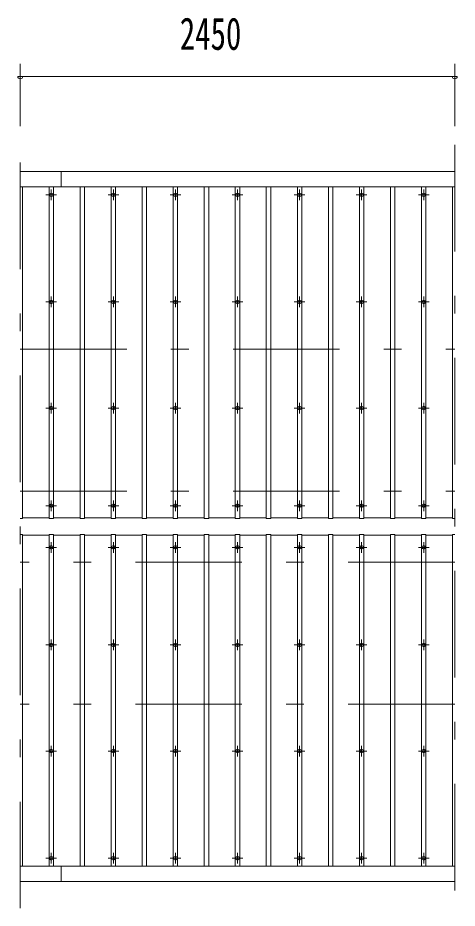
# Model space of a CAD drawing. Units: millimetres, scale not verified. Extents: x -32469 to 32469, y -14700 to 14700.
# Drawn here: x -19512 to -17034, y 8173 to 13188 of the extents above; entities that cross this region are included whole.
import ezdxf
from ezdxf.enums import TextEntityAlignment as Align

# ---------------------------------------------------------------- set-up
doc = ezdxf.new("R2010")
doc.units = ezdxf.units.MM
doc.header["$LTSCALE"] = 50
doc.linetypes.add('USER3', pattern=[24, 12, -5, 2, -5])
for name, color, linetype, lineweight in [('0-2_1-0BOLD', 7, 'Continuous', 18), ('0-3_1-2CENTER', 3, 'USER3', 18), ('0-4_1-4THIN', 4, 'Continuous', 18), ('0-5_1-5DIM', 3, 'Continuous', 18)]:
    doc.layers.add(name, color=color, linetype=linetype, lineweight=lineweight)
doc.styles.add('ＭＳ ゴシック', font='')
doc.styles.get('ＭＳ ゴシック').set_extended_font_data('MS Gothic')

msp = doc.modelspace()

# ---------------------------------------------------------------- linework, layer by layer
at = {"layer": '0-2_1-0BOLD'}
for p, q in [((-19497.96, 12322.54), (-17047.96, 12322.54)), ((-19267.96, 12236.05), (-19267.96, 12322.54)), ((-17047.96, 12236.05), (-19497.96, 12236.05)), ((-17047.96, 8409.03), (-19497.96, 8409.03)), ((-19267.96, 8409.03), (-19267.96, 8322.54)), ((-17047.96, 8322.54), (-19497.96, 8322.54))]:
    msp.add_line(p, q, dxfattribs=at)
for centre in [(-19322.96, 12191.11), (-18972.96, 12191.11), (-18622.96, 12191.11), (-18272.96, 12191.11), (-17922.96, 12191.11), (-17572.96, 12191.11), (-17222.96, 12191.11), (-19322.96, 11587.41), (-18972.96, 11587.41), (-18622.96, 11587.41), (-18272.96, 11587.41), (-17922.96, 11587.41), (-17572.96, 11587.41), (-17222.96, 11587.41), (-19322.96, 10989.62), (-18972.96, 10989.62), (-18622.96, 10989.62), (-18272.96, 10989.62), (-17922.96, 10989.62), (-17572.96, 10989.62), (-17222.96, 10989.62), (-19322.96, 10439.93), (-18972.96, 10439.93), (-18622.96, 10439.93), (-18272.96, 10439.93), (-17922.96, 10439.93), (-17572.96, 10439.93), (-17222.96, 10439.93), (-19322.96, 10205.15), (-18972.96, 10205.15), (-18622.96, 10205.15), (-18272.96, 10205.15), (-17922.96, 10205.15), (-17572.96, 10205.15), (-17222.96, 10205.15), (-19322.96, 9655.46), (-18972.96, 9655.46), (-18622.96, 9655.46), (-18272.96, 9655.46), (-17922.96, 9655.46), (-17572.96, 9655.46), (-17222.96, 9655.46), (-19322.96, 9057.68), (-18972.96, 9057.68), (-18622.96, 9057.68), (-18272.96, 9057.68), (-17922.96, 9057.68), (-17572.96, 9057.68), (-17222.96, 9057.68), (-19322.96, 8453.97), (-18972.96, 8453.97), (-18622.96, 8453.97), (-18272.96, 8453.97), (-17922.96, 8453.97), (-17572.96, 8453.97), (-17222.96, 8453.97)]:
    msp.add_circle(centre, 10, dxfattribs=at)
at = {"layer": '0-3_1-2CENTER'}
for p, q in [((-19497.96, 8172.54), (-19497.96, 12472.55)), ((-17047.96, 12472.55), (-17047.96, 8172.54)), ((-19352.96, 12191.11), (-19292.96, 12191.11)), ((-19322.96, 12161.11), (-19322.96, 12221.12)), ((-18942.96, 12191.11), (-19002.96, 12191.11)), ((-18972.96, 12161.11), (-18972.96, 12221.12)), ((-18652.96, 12191.11), (-18592.96, 12191.11)), ((-18622.96, 12221.12), (-18622.96, 12161.11)), ((-18242.96, 12191.11), (-18302.96, 12191.11)), ((-18272.96, 12161.11), (-18272.96, 12221.12)), ((-17952.96, 12191.11), (-17892.96, 12191.11)), ((-17922.96, 12221.12), (-17922.96, 12161.11)), ((-17542.96, 12191.11), (-17602.96, 12191.11)), ((-17572.96, 12161.11), (-17572.96, 12221.12)), ((-17252.96, 12191.11), (-17192.96, 12191.11)), ((-17222.96, 12221.12), (-17222.96, 12161.11)), ((-19292.96, 11587.41), (-19352.96, 11587.41)), ((-19322.96, 11557.41), (-19322.96, 11617.41)), ((-19002.96, 11587.41), (-18942.96, 11587.41)), ((-18972.96, 11617.41), (-18972.96, 11557.41)), ((-18592.96, 11587.41), (-18652.96, 11587.41)), ((-18622.96, 11557.41), (-18622.96, 11617.41)), ((-18302.96, 11587.41), (-18242.96, 11587.41)), ((-18272.96, 11617.41), (-18272.96, 11557.41)), ((-17892.96, 11587.41), (-17952.96, 11587.41)), ((-17922.96, 11557.41), (-17922.96, 11617.41)), ((-17602.96, 11587.41), (-17542.96, 11587.41)), ((-17572.96, 11617.41), (-17572.96, 11557.41)), ((-17192.96, 11587.41), (-17252.96, 11587.41)), ((-17222.96, 11557.41), (-17222.96, 11617.41)), ((-19497.96, 11322.54), (-17047.96, 11322.54)), ((-19292.96, 10989.62), (-19352.96, 10989.62)), ((-19322.96, 10959.62), (-19322.96, 11019.63)), ((-19002.96, 10989.62), (-18942.96, 10989.62)), ((-18972.96, 11019.63), (-18972.96, 10959.62)), ((-18592.96, 10989.62), (-18652.96, 10989.62)), ((-18622.96, 10959.62), (-18622.96, 11019.63)), ((-18302.96, 10989.62), (-18242.96, 10989.62)), ((-18272.96, 11019.63), (-18272.96, 10959.62)), ((-17892.96, 10989.62), (-17952.96, 10989.62)), ((-17922.96, 10959.62), (-17922.96, 11019.63)), ((-17602.96, 10989.62), (-17542.96, 10989.62)), ((-17572.96, 11019.63), (-17572.96, 10959.62)), ((-17192.96, 10989.62), (-17252.96, 10989.62)), ((-17222.96, 10959.62), (-17222.96, 11019.63)), ((-19497.96, 10522.54), (-17047.96, 10522.54)), ((-19292.96, 10439.93), (-19352.96, 10439.93)), ((-19322.96, 10409.93), (-19322.96, 10469.93)), ((-19002.96, 10439.93), (-18942.96, 10439.93)), ((-18972.96, 10409.93), (-18972.96, 10469.93)), ((-18652.96, 10439.93), (-18592.96, 10439.93)), ((-18622.96, 10409.93), (-18622.96, 10469.93)), ((-18302.96, 10439.93), (-18242.96, 10439.93)), ((-18272.96, 10409.93), (-18272.96, 10469.93)), ((-17952.96, 10439.93), (-17892.96, 10439.93)), ((-17922.96, 10409.93), (-17922.96, 10469.93)), ((-17602.96, 10439.93), (-17542.96, 10439.93)), ((-17572.96, 10409.93), (-17572.96, 10469.93)), ((-17252.96, 10439.93), (-17192.96, 10439.93)), ((-17222.96, 10409.93), (-17222.96, 10469.93)), ((-19322.96, 10175.15), (-19322.96, 10235.15)), ((-18972.96, 10235.15), (-18972.96, 10175.15)), ((-18622.96, 10235.15), (-18622.96, 10175.15)), ((-18272.96, 10235.15), (-18272.96, 10175.15)), ((-17922.96, 10235.15), (-17922.96, 10175.15)), ((-17572.96, 10235.15), (-17572.96, 10175.15)), ((-17222.96, 10235.15), (-17222.96, 10175.15)), ((-19292.96, 10205.15), (-19352.96, 10205.15)), ((-19002.96, 10205.15), (-18942.96, 10205.15)), ((-18652.96, 10205.15), (-18592.96, 10205.15)), ((-18302.96, 10205.15), (-18242.96, 10205.15)), ((-17952.96, 10205.15), (-17892.96, 10205.15)), ((-17602.96, 10205.15), (-17542.96, 10205.15)), ((-17252.96, 10205.15), (-17192.96, 10205.15)), ((-17047.96, 10122.54), (-19497.96, 10122.54)), ((-19322.96, 9625.46), (-19322.96, 9685.46)), ((-18972.96, 9685.46), (-18972.96, 9625.46)), ((-18622.96, 9625.46), (-18622.96, 9685.46)), ((-18272.96, 9685.46), (-18272.96, 9625.46)), ((-17922.96, 9625.46), (-17922.96, 9685.46)), ((-17572.96, 9685.46), (-17572.96, 9625.46)), ((-17222.96, 9625.46), (-17222.96, 9685.46)), ((-19292.96, 9655.46), (-19352.96, 9655.46)), ((-19002.96, 9655.46), (-18942.96, 9655.46)), ((-18652.96, 9655.46), (-18592.96, 9655.46)), ((-18302.96, 9655.46), (-18242.96, 9655.46)), ((-17952.96, 9655.46), (-17892.96, 9655.46)), ((-17602.96, 9655.46), (-17542.96, 9655.46)), ((-17252.96, 9655.46), (-17192.96, 9655.46)), ((-17047.96, 9322.54), (-19497.96, 9322.54)), ((-19322.96, 9027.67), (-19322.96, 9087.67)), ((-18972.96, 9087.67), (-18972.96, 9027.67)), ((-18622.96, 9027.67), (-18622.96, 9087.67)), ((-18272.96, 9087.67), (-18272.96, 9027.67)), ((-17922.96, 9027.67), (-17922.96, 9087.67)), ((-17572.96, 9087.67), (-17572.96, 9027.67)), ((-17222.96, 9027.67), (-17222.96, 9087.67)), ((-19292.96, 9057.68), (-19352.96, 9057.68)), ((-19002.96, 9057.68), (-18942.96, 9057.68)), ((-18652.96, 9057.68), (-18592.96, 9057.68)), ((-18302.96, 9057.68), (-18242.96, 9057.68)), ((-17952.96, 9057.68), (-17892.96, 9057.68)), ((-17602.96, 9057.68), (-17542.96, 9057.68)), ((-17252.96, 9057.68), (-17192.96, 9057.68)), ((-19322.96, 8483.97), (-19322.96, 8423.96)), ((-18972.96, 8423.96), (-18972.96, 8483.97)), ((-18622.96, 8483.97), (-18622.96, 8423.96)), ((-18272.96, 8423.96), (-18272.96, 8483.97)), ((-17922.96, 8483.97), (-17922.96, 8423.96)), ((-17572.96, 8423.96), (-17572.96, 8483.97)), ((-17222.96, 8483.97), (-17222.96, 8423.96)), ((-19292.96, 8453.97), (-19352.96, 8453.97)), ((-19002.96, 8453.97), (-18942.96, 8453.97)), ((-18592.96, 8453.97), (-18652.96, 8453.97)), ((-18302.96, 8453.97), (-18242.96, 8453.97)), ((-17892.96, 8453.97), (-17952.96, 8453.97)), ((-17602.96, 8453.97), (-17542.96, 8453.97)), ((-17192.96, 8453.97), (-17252.96, 8453.97))]:
    msp.add_line(p, q, dxfattribs=at)
at = {"layer": '0-4_1-4THIN'}
for p, q in [((-19335.46, 10367.39), (-19335.46, 12236.05)), ((-19160.46, 10367.39), (-19160.46, 12236.05)), ((-18985.46, 10367.39), (-18985.46, 12236.05)), ((-18810.46, 10367.39), (-18810.46, 12236.05)), ((-18635.46, 10367.39), (-18635.46, 12236.05)), ((-18460.46, 10367.39), (-18460.46, 12236.05)), ((-18285.46, 10367.39), (-18285.46, 12236.05)), ((-18110.46, 10367.39), (-18110.46, 12236.05)), ((-17935.46, 10367.39), (-17935.46, 12236.05)), ((-17760.46, 10367.39), (-17760.46, 12236.05)), ((-17585.46, 10367.39), (-17585.46, 12236.05)), ((-17410.46, 10367.39), (-17410.46, 12236.05)), ((-17235.46, 10367.39), (-17235.46, 12236.05)), ((-19485.46, 10371.64), (-19335.46, 10371.64)), ((-19310.46, 10371.64), (-19160.46, 10371.64)), ((-19135.46, 10371.64), (-18985.46, 10371.64)), ((-18960.46, 10371.64), (-18810.46, 10371.64)), ((-18785.46, 10371.64), (-18635.46, 10371.64)), ((-18610.46, 10371.64), (-18460.46, 10371.64)), ((-18435.46, 10371.64), (-18285.46, 10371.64)), ((-18260.46, 10371.64), (-18110.46, 10371.64)), ((-18085.46, 10371.64), (-17935.46, 10371.64)), ((-17910.46, 10371.64), (-17760.46, 10371.64)), ((-17735.46, 10371.64), (-17585.46, 10371.64)), ((-17560.46, 10371.64), (-17410.46, 10371.64)), ((-17385.46, 10371.64), (-17235.46, 10371.64)), ((-17210.46, 10371.64), (-17060.46, 10371.64)), ((-19485.46, 10273.44), (-19335.46, 10273.44)), ((-19335.46, 8409.03), (-19335.46, 10277.69)), ((-19310.46, 10273.44), (-19160.46, 10273.44)), ((-19160.46, 8409.03), (-19160.46, 10277.69)), ((-19135.46, 10273.44), (-18985.46, 10273.44)), ((-18985.46, 8409.03), (-18985.46, 10277.69)), ((-18960.46, 10273.44), (-18810.46, 10273.44)), ((-18810.46, 10277.69), (-18810.46, 8409.03)), ((-18785.46, 10273.44), (-18635.46, 10273.44)), ((-18635.46, 10277.69), (-18635.46, 8409.03)), ((-18610.46, 10273.44), (-18460.46, 10273.44)), ((-18460.46, 8409.03), (-18460.46, 10277.69)), ((-18435.46, 10273.44), (-18285.46, 10273.44)), ((-18285.46, 8409.03), (-18285.46, 10277.69)), ((-18260.46, 10273.44), (-18110.46, 10273.44)), ((-18110.46, 8409.03), (-18110.46, 10277.69)), ((-18085.46, 10273.44), (-17935.46, 10273.44)), ((-17935.46, 10277.69), (-17935.46, 8409.03)), ((-17910.46, 10273.44), (-17760.46, 10273.44)), ((-17760.46, 10277.69), (-17760.46, 8409.03)), ((-17735.46, 10273.44), (-17585.46, 10273.44)), ((-17585.46, 8409.03), (-17585.46, 10277.69)), ((-17560.46, 10273.44), (-17410.46, 10273.44)), ((-17410.46, 10277.69), (-17410.46, 8409.03)), ((-17385.46, 10273.44), (-17235.46, 10273.44)), ((-17235.46, 10277.69), (-17235.46, 8409.03)), ((-17210.46, 10273.44), (-17060.46, 10273.44)), ((-17060.46, 10277.69), (-17060.46, 8409.03)), ((-17060.46, 10277.69), (-17047.96, 10277.69))]:
    msp.add_line(p, q, dxfattribs=at)
for points in [[(-19485.46, 12236.05), (-19485.46, 10367.39), (-19497.96, 10367.39)], [(-19310.46, 12236.05), (-19310.46, 10367.39), (-19335.46, 10367.39)], [(-19135.46, 12236.05), (-19135.46, 10367.39), (-19160.46, 10367.39)], [(-18960.46, 12236.05), (-18960.46, 10367.39), (-18985.46, 10367.39)], [(-18785.46, 12236.05), (-18785.46, 10367.39), (-18810.46, 10367.39)], [(-18610.46, 12236.05), (-18610.46, 10367.39), (-18635.46, 10367.39)], [(-18435.46, 12236.05), (-18435.46, 10367.39), (-18460.46, 10367.39)], [(-18260.46, 12236.05), (-18260.46, 10367.39), (-18285.46, 10367.39)], [(-18085.46, 12236.05), (-18085.46, 10367.39), (-18110.46, 10367.39)], [(-17910.46, 12236.05), (-17910.46, 10367.39), (-17935.46, 10367.39)], [(-17735.46, 12236.05), (-17735.46, 10367.39), (-17760.46, 10367.39)], [(-17560.46, 12236.05), (-17560.46, 10367.39), (-17585.46, 10367.39)], [(-17385.46, 12236.05), (-17385.46, 10367.39), (-17410.46, 10367.39)], [(-17210.46, 12236.05), (-17210.46, 10367.39), (-17235.46, 10367.39)], [(-17047.96, 10367.39), (-17060.46, 10367.39), (-17060.46, 12236.05)], [(-19485.46, 8409.03), (-19485.46, 10277.69), (-19497.96, 10277.69)], [(-19335.46, 10277.69), (-19310.46, 10277.69), (-19310.46, 8409.03)], [(-19160.46, 10277.69), (-19135.46, 10277.69), (-19135.46, 8409.03)], [(-18985.46, 10277.69), (-18960.46, 10277.69), (-18960.46, 8409.03)], [(-18785.46, 8409.03), (-18785.46, 10277.69), (-18810.46, 10277.69)], [(-18610.46, 8409.03), (-18610.46, 10277.69), (-18635.46, 10277.69)], [(-18460.46, 10277.69), (-18435.46, 10277.69), (-18435.46, 8409.03)], [(-18285.46, 10277.69), (-18260.46, 10277.69), (-18260.46, 8409.03)], [(-18110.46, 10277.69), (-18085.46, 10277.69), (-18085.46, 8409.03)], [(-17910.46, 8409.03), (-17910.46, 10277.69), (-17935.46, 10277.69)], [(-17735.46, 8409.03), (-17735.46, 10277.69), (-17760.46, 10277.69)], [(-17585.46, 10277.69), (-17560.46, 10277.69), (-17560.46, 8409.03)], [(-17385.46, 8409.03), (-17385.46, 10277.69), (-17410.46, 10277.69)], [(-17210.46, 8409.03), (-17210.46, 10277.69), (-17235.46, 10277.69)]]:
    msp.add_lwpolyline(points, dxfattribs=at)
at = {"layer": '0-5_1-5DIM'}
for p, q in [((-19497.95, 12578.35), (-19497.95, 12928.35)), ((-17047.95, 12928.35), (-17047.95, 12578.35)), ((-19483.95, 12858.35), (-19511.95, 12858.35)), ((-19497.96, 12858.35), (-17047.96, 12858.35)), ((-17033.95, 12858.35), (-17061.95, 12858.35))]:
    msp.add_line(p, q, dxfattribs=at)
for centre in [(-19497.95, 12858.35), (-17047.95, 12858.35)]:
    msp.add_arc(centre, 14, 180, 0, dxfattribs=at)

# ---------------------------------------------------------------- texts
at = {"layer": '0-5_1-5DIM', "color": 7, "style": 'ＭＳ ゴシック', "width": 0.7}
msp.add_text('2450', height=182.3, dxfattribs=at).set_placement((-18598.45, 12953.22), align=Align.BOTTOM_LEFT)

doc.saveas('drawing.dxf')
